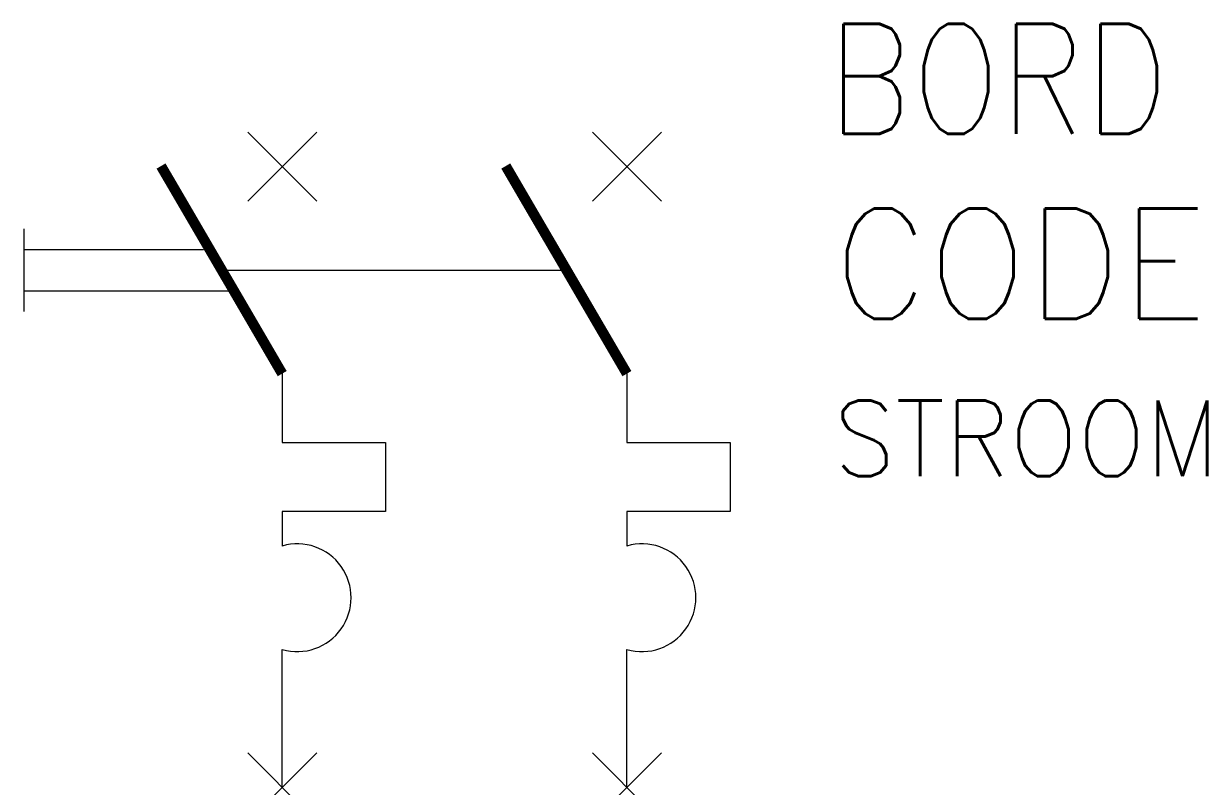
# Model space of a CAD drawing. Extents: x 235 to 269.3, y 144 to 166.2.
import ezdxf

# ---------------------------------------------------------------- set-up
doc = ezdxf.new("R2010")
doc.units = 0
doc.header["$PDMODE"] = 3
doc.linetypes.add('DASHED', pattern=[0])
for name, color, linetype in [('1', 8, 'CONTINUOUS'), ('11', 30, 'DASHED'), ('12', 30, 'DASHED'), ('C', 7, 'CONTINUOUS')]:
    doc.layers.add(name, color=color, linetype=linetype)
doc.styles.get("Standard").update_dxf_attribs({"font": 'txt.shx'})

msp = doc.modelspace()

# ---------------------------------------------------------------- linework, layer by layer
at = {"layer": '1', "color": 0}
for p, q in [((241.5, 161), (243.5, 163)), ((243.5, 161), (241.5, 163)), ((251.5, 161), (253.5, 163)), ((253.5, 161), (251.5, 163)), ((235, 160.2), (235, 157.8)), ((235, 159.6), (240.214, 159.6)), ((240.768, 159), (250.768, 159)), ((235, 158.4), (240.929, 158.4)), ((242.5, 156), (242.5, 154)), ((252.5, 156), (252.5, 154)), ((242.5, 154), (245.5, 154)), ((245.5, 154), (245.5, 152)), ((252.5, 154), (255.5, 154)), ((255.5, 154), (255.5, 152)), ((245.5, 152), (242.5, 152)), ((242.5, 152), (242.5, 151)), ((255.5, 152), (252.5, 152)), ((252.5, 152), (252.5, 151)), ((242.5, 144), (242.5, 148)), ((252.5, 144), (252.5, 148))]:
    msp.add_line(p, q, dxfattribs=at)
at = {"layer": '1', "color": 0, "const_width": 0.3}
for points in [[(242.5, 156), (238.985, 162.022)], [(252.5, 156), (248.985, 162.022)]]:
    msp.add_lwpolyline(points, dxfattribs=at)
at = {"layer": '1', "color": 0}
for centre in [(242.938, 149.5), (252.938, 149.5)]:
    msp.add_arc(centre, 1.562, 253.7398, 106.2602, dxfattribs=at)
at = {"layer": 'C', "color": 0}
for p in [(242.5, 162), (252.5, 162), (242.5, 144), (252.5, 144)]:
    msp.add_point(p, dxfattribs=at)

# ---------------------------------------------------------------- texts
at = {"layer": '1', "color": 0, "width": 0.95}
msp.add_attdef('STROOM', (258.5, 153.024), '', height=2.2, dxfattribs=at)
at = {"layer": '11', "color": 0, "width": 0.85}
msp.add_attdef('BORD', (258.315, 162.951), '', height=3.2, dxfattribs=at)
at = {"layer": '12', "color": 0, "width": 0.95}
msp.add_attdef('CODE', (258.5, 157.588), '', height=3.2, dxfattribs=at)

doc.saveas('drawing.dxf')
